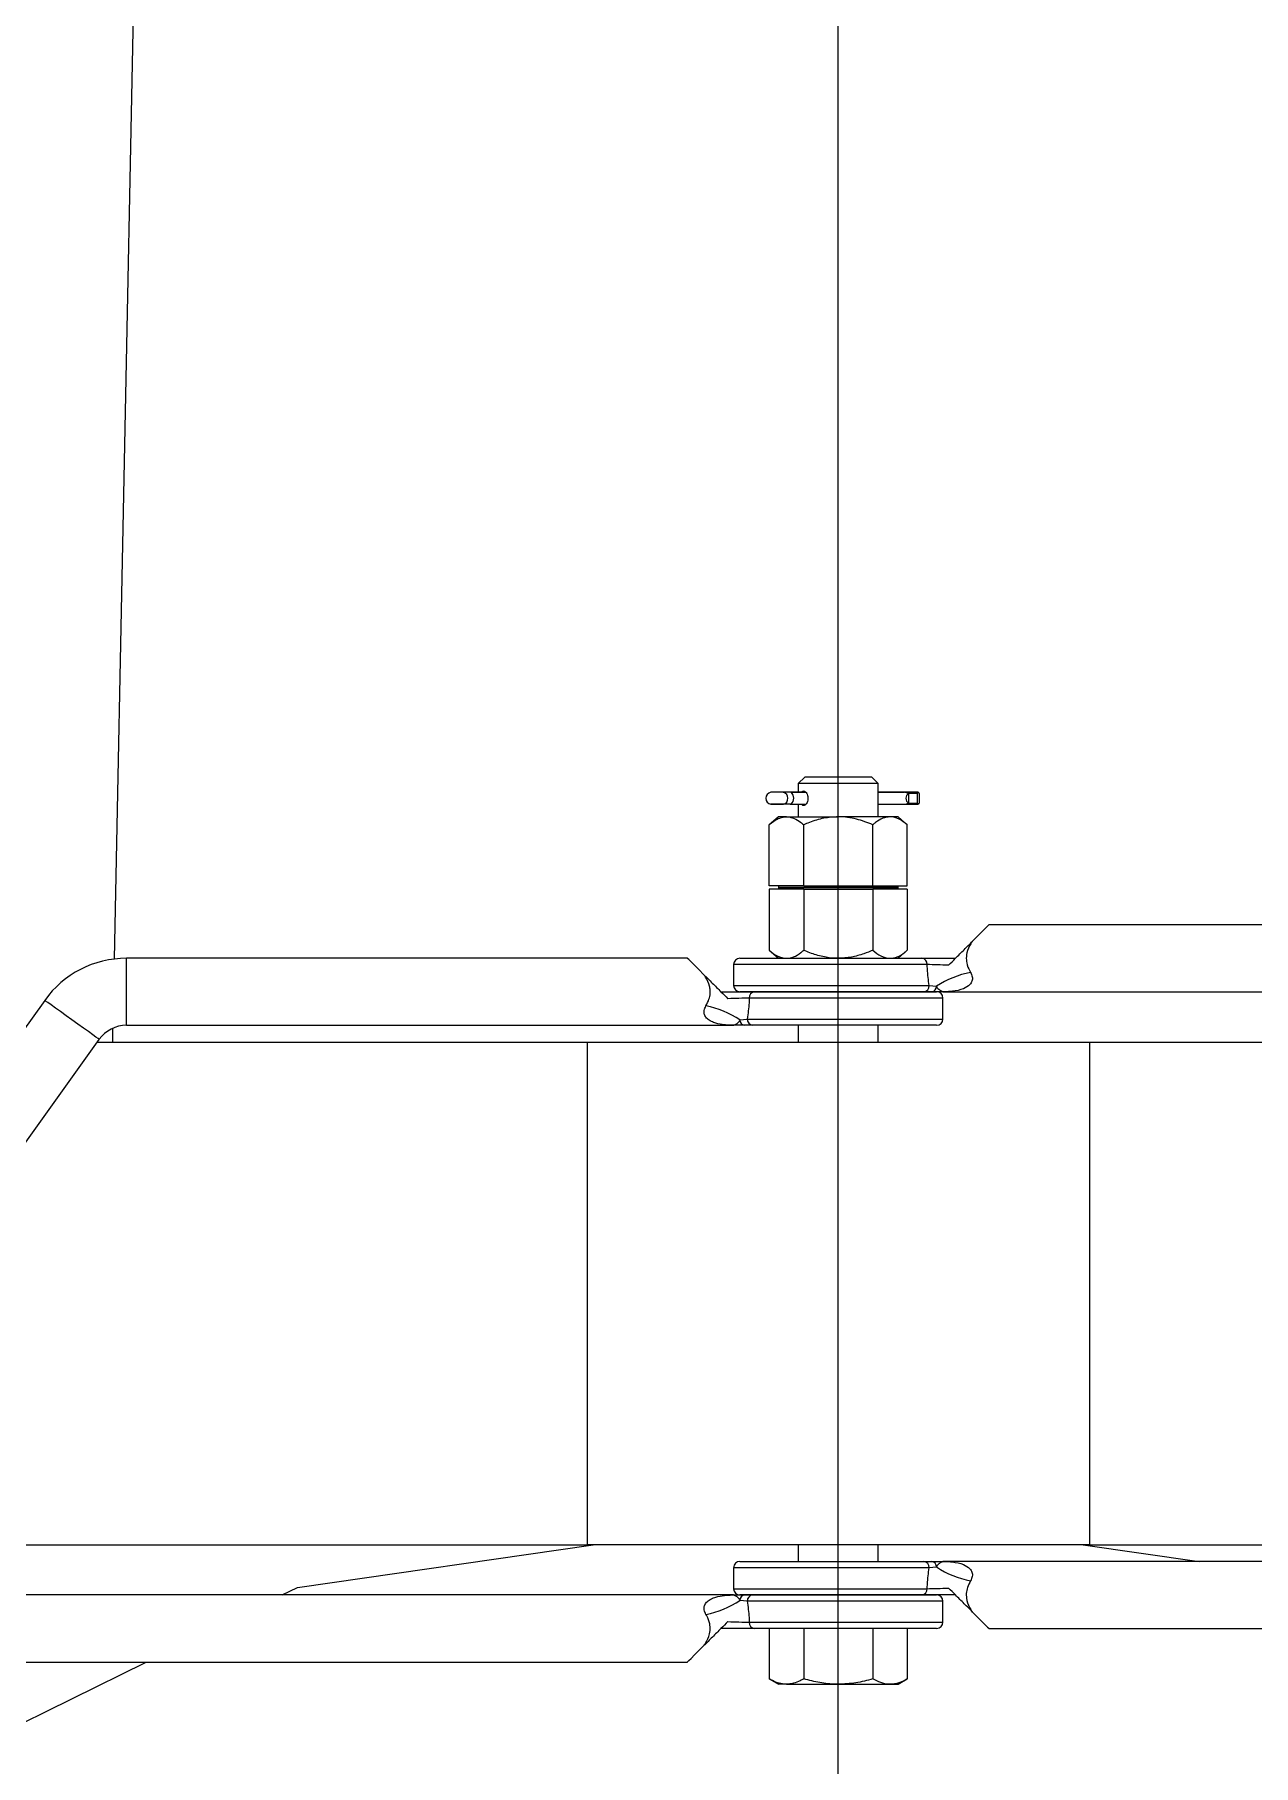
# Model space of a CAD drawing. Header units: millimetres. Extents: x 1587714 to 3094800, y -694377 to -413614.
# Drawn here: x 2057195.8 to 2057486.9, y -550973.3 to -550560.1 of the extents above; entities that cross this region are included whole.
import ezdxf

# ---------------------------------------------------------------- set-up
doc = ezdxf.new("R2010")
doc.units = ezdxf.units.MM
doc.layers.add('M0_EQUIPOS', color=7, linetype='Continuous')

# ---------------------------------------------------------------- blocks, each defined once
blk = doc.blocks.new('poste doble terminal TM1')
at = {"layer": 'M0_EQUIPOS', "color": 7, "linetype": 'Continuous', "lineweight": 15}
for p, q in [((-172.88, 7964.83), (-160.62, 8574.29)), ((-176.97, 7945), (-60, 7945)), ((-60, 7945), (60, 7945)), ((-60, 7945), (-60, 7825)), ((60, 7945), (60, 7825)), ((60, 7945), (182.69, 7945)), ((-196.36, 7825), (-60, 7825)), ((-129.18, 7814.8), (-58.49, 7825)), ((60, 7825), (-60, 7825)), ((58.49, 7825), (86.2, 7821)), ((60, 7825), (196.36, 7825)), ((-324.16, 7718.65), (-165.27, 7797))]:
    blk.add_line(p, q, dxfattribs=at)
at = {"layer": 'M0_EQUIPOS', "linetype": 'Continuous', "lineweight": 15}
for p, q in [((-8.01, 8008.2), (-9.53, 8006.69)), ((-6.94, 8008.2), (-8.01, 8008.2)), ((8.01, 8008.2), (-6.94, 8008.2)), ((9.53, 8006.69), (8.01, 8008.2)), ((-13.11, 8004.62), (-16.12, 8004.62)), ((-13.15, 8004.63), (-16.08, 8004.63)), ((-13.15, 8004.63), (-13.11, 8004.62)), ((-11.25, 8004.62), (-13.11, 8004.62)), ((-11.27, 8004.63), (-11.5, 8004.63)), ((-7.71, 8004.63), (-11.27, 8004.63)), ((-11.27, 8004.63), (-11.25, 8004.62)), ((-11.25, 8004.62), (-7.71, 8004.62)), ((-9.53, 8006.69), (-9.53, 8004.63)), ((-8.25, 8006.69), (-9.53, 8006.69)), ((9.53, 8006.69), (-8.25, 8006.69)), ((9.53, 7998.78), (9.53, 8006.69)), ((15.79, 8004.63), (9.53, 8004.63)), ((9.53, 8004.62), (15.86, 8004.62)), ((19.02, 8004.63), (15.79, 8004.63)), ((16.69, 8004.4), (18.9, 8004.4)), ((16.76, 8004.37), (16.76, 8002.03)), ((18.9, 8002), (18.9, 8004.4)), ((19.36, 8004.37), (19.36, 8002.03)), ((-13.11, 8001.78), (-16.12, 8001.78)), ((-16.08, 8001.77), (-13.15, 8001.77)), ((-13.11, 8001.78), (-13.15, 8001.77)), ((-11.25, 8001.78), (-13.11, 8001.78)), ((-11.5, 8001.77), (-11.27, 8001.77)), ((-11.25, 8001.78), (-11.27, 8001.77)), ((-11.27, 8001.77), (-7.72, 8001.77)), ((-11.25, 8001.78), (-7.72, 8001.78)), ((-9.53, 8001.77), (-9.53, 7998.78)), ((9.53, 8001.78), (15.86, 8001.78)), ((9.53, 8001.77), (15.79, 8001.77)), ((15.79, 8001.77), (19.02, 8001.77)), ((16.69, 8002), (18.9, 8002)), ((-14.29, 7998.78), (-16.5, 7996.88)), ((-16.5, 7982.3), (-16.5, 7996.88)), ((-12.37, 7998.78), (-14.29, 7998.78)), ((-12.37, 7998.78), (0, 7998.78)), ((-8.25, 7982.3), (-8.25, 7996.88)), ((12.37, 7998.78), (0, 7998.78)), ((8.25, 7982.3), (8.25, 7996.88)), ((14.29, 7998.78), (12.37, 7998.78)), ((16.5, 7996.88), (14.29, 7998.78)), ((16.5, 7982.3), (16.5, 7996.88)), ((-12.37, 7982.3), (-16.5, 7982.3)), ((-12.37, 7981.48), (-16.5, 7981.48)), ((-16.5, 7981.48), (-16.5, 7966.91)), ((-14.29, 7982.3), (-14.29, 7981.89)), ((-14.29, 7981.89), (-14.29, 7981.48)), ((-12.37, 7981.89), (-14.29, 7981.89)), ((-14.29, 7981.89), (0, 7981.89)), ((-8.25, 7982.3), (-12.37, 7982.3)), ((14.29, 7981.89), (-12.37, 7981.89)), ((-8.25, 7981.48), (-12.37, 7981.48)), ((-8.25, 7982.3), (0, 7982.3)), ((-8.25, 7981.48), (-8.25, 7966.91)), ((-8.25, 7981.48), (0, 7981.48)), ((0, 7982.3), (8.25, 7982.3)), ((0, 7981.89), (14.29, 7981.89)), ((0, 7981.48), (8.25, 7981.48)), ((8.25, 7982.3), (12.37, 7982.3)), ((8.25, 7981.48), (8.25, 7966.91)), ((12.37, 7981.48), (8.25, 7981.48)), ((12.37, 7982.3), (16.5, 7982.3)), ((16.5, 7981.48), (12.37, 7981.48)), ((14.29, 7981.89), (14.29, 7982.3)), ((14.29, 7981.48), (14.29, 7981.89)), ((16.5, 7981.48), (16.5, 7966.91)), ((170, 7973), (36, 7973)), ((-16.5, 7966.91), (-14.29, 7965)), ((14.29, 7965), (16.5, 7966.91)), ((-36, 7965), (-170, 7965)), ((-170, 7957), (-170, 7965)), ((-25, 7963.5), (-25, 7958.5)), ((21.26, 7963.5), (-25, 7963.5)), ((-23.5, 7965), (19.98, 7965)), ((-25, 7958.5), (21.71, 7958.5)), ((21.71, 7958.5), (23.47, 7958.32)), ((-189.52, 7954.96), (-270.78, 7841.28)), ((-170, 7949), (-170, 7957)), ((20.41, 7957), (-23.5, 7957)), ((25, 7955.5), (-21.26, 7955.5)), ((-19.98, 7957), (23.5, 7957)), ((22.36, 7957), (20.41, 7957)), ((25, 7957), (170, 7957)), ((25, 7950.5), (25, 7955.5)), ((-23.47, 7950.32), (-21.71, 7950.5)), ((-21.71, 7950.5), (25, 7950.5)), ((-248.39, 7845.1), (-176.51, 7945.65)), ((-173.27, 7945), (-173.21, 7948.33)), ((-170, 7949), (-25, 7949)), ((-20.41, 7949), (-22.36, 7949)), ((23.5, 7949), (-20.41, 7949)), ((-9.53, 7949), (-9.53, 7945)), ((9.53, 7945), (9.53, 7949)), ((-9.53, 7825), (-9.53, 7821)), ((9.53, 7821), (9.53, 7825)), ((-25, 7819.5), (-25, 7814.5)), ((21.71, 7819.5), (-25, 7819.5)), ((-23.5, 7821), (20.41, 7821)), ((20.41, 7821), (22.36, 7821)), ((23.47, 7819.68), (21.71, 7819.5)), ((231.88, 7821), (25, 7821)), ((-132.82, 7813), (-129.18, 7814.8)), ((-25, 7814.5), (21.26, 7814.5)), ((-25, 7813), (-231.88, 7813)), ((19.98, 7813), (-23.5, 7813)), ((-21.71, 7811.5), (-23.47, 7811.68)), ((-22.36, 7813), (-20.41, 7813)), ((25, 7811.5), (-21.71, 7811.5)), ((-20.41, 7813), (23.5, 7813)), ((25, 7806.5), (25, 7811.5)), ((-21.26, 7806.5), (25, 7806.5)), ((23.5, 7805), (-19.98, 7805)), ((-16.5, 7805), (-16.5, 7792.97)), ((-8.25, 7805), (-8.25, 7792.97)), ((8.25, 7805), (8.25, 7792.97)), ((16.5, 7805), (16.5, 7792.97)), ((36, 7805), (248, 7805)), ((-248, 7797), (-36, 7797)), ((-16.5, 7792.97), (-14.29, 7791.69)), ((14.29, 7791.69), (16.5, 7792.97)), ((-12.37, 7791.69), (-14.29, 7791.69)), ((-12.37, 7791.69), (0, 7791.69)), ((0, 7791.69), (12.37, 7791.69)), ((12.37, 7791.69), (14.29, 7791.69))]:
    blk.add_line(p, q, dxfattribs=at)
at = {"layer": 'M0_EQUIPOS', "linetype": 'Continuous', "lineweight": 15, "flags": 128}
for points in [[(36, 7973), (35.96, 7972.96), (35.68, 7972.68), (35.13, 7972.13), (34.32, 7971.32), (33.29, 7970.29), (32.07, 7969.07)], [(-32.07, 7961.07), (-33.29, 7962.29), (-34.32, 7963.32), (-35.13, 7964.13), (-35.68, 7964.68), (-35.96, 7964.96), (-36, 7965)], [(-183.02, 7950.3), (-184.42, 7951.3), (-185.75, 7952.26), (-186.96, 7953.12), (-187.98, 7953.85), (-188.77, 7954.41), (-189.29, 7954.79), (-189.52, 7954.95), (-189.52, 7954.96)], [(-176.51, 7945.65), (-176.52, 7945.66), (-176.75, 7945.82), (-177.27, 7946.19), (-178.06, 7946.76), (-179.08, 7947.49), (-180.28, 7948.35), (-181.62, 7949.3), (-183.02, 7950.3)], [(32.07, 7808.93), (33.29, 7807.71), (34.32, 7806.68), (35.13, 7805.87), (35.68, 7805.32), (35.96, 7805.04), (36, 7805)], [(-36, 7797), (-35.96, 7797.04), (-35.68, 7797.32), (-35.13, 7797.87), (-34.32, 7798.68), (-33.29, 7799.71), (-32.07, 7800.93)]]:
    blk.add_lwpolyline(points, dxfattribs=at)
at = {"layer": 'M0_EQUIPOS', "linetype": 'Continuous', "lineweight": 15}
for centre, radius, start, end in [((-15.84, 8003.2), 1.45, 100.9624, 259.0376), ((-16.08, 8004.4), 0.23, 90, 100.9624), ((-13.47, 8003.2), 1.47, 284.3318, 75.6682), ((-12.51, 8003.2), 1.9, 311.649, 48.351), ((-16.08, 8002), 0.23, 259.0376, 270), ((-170, 7941), 24, 90, 144.4428), ((-23.5, 7963.5), 1.5, 90, 180), ((19.86, 7963.6), 1.4, 355.7662, 84.9846), ((-23.5, 7958.5), 1.5, 180, 270), ((20.3, 7958.41), 1.41, 274.3324, 3.733), ((22.17, 7958.29), 1.3, 278.3706, 1.5504), ((35.8, 7939.66), 22.36, 100.8088, 123.4676), ((-19.86, 7955.6), 1.4, 94.9532, 184.2601), ((23.5, 7955.5), 1.5, 0, 90), ((-35.8, 7931.66), 22.36, 56.5325, 79.1911), ((-22.17, 7950.28), 1.3, 178.4267, 261.6916), ((-20.3, 7950.41), 1.41, 176.2676, 265.667), ((23.5, 7950.5), 1.5, 270, 0), ((-170, 7941), 8, 90, 144.4428), ((-23.5, 7819.5), 1.5, 90, 180), ((20.3, 7819.59), 1.41, 356.267, 85.6676), ((22.17, 7819.72), 1.3, 358.4265, 81.6933), ((35.79, 7838.32), 22.34, 236.5212, 259.2024), ((-23.5, 7814.5), 1.5, 180, 270), ((19.86, 7814.4), 1.4, 275.0154, 4.2338), ((-35.8, 7830.34), 22.36, 280.8089, 303.4675), ((-22.17, 7811.72), 1.3, 98.2824, 181.5993), ((-20.3, 7811.59), 1.41, 94.2564, 183.773), ((23.5, 7811.5), 1.5, 0, 90), ((-19.86, 7806.4), 1.4, 175.7649, 264.9858), ((23.5, 7806.5), 1.5, 270, 0)]:
    blk.add_arc(centre, radius, start, end, dxfattribs=at)
for centre, major_axis, ratio, start_param, end_param in [((15.43, 8003.2), (2.23, 0), 0.65152, 0.933429, 1.379467), ((17.62, 8003.2), (0, 1.45), 0.995416, 0.637368, 2.504225), ((19.02, 8004.4), (0, 0.23), 0.534873, 6.091856, 7.853982), ((18.9, 8003.2), (0, 1.45), 0.534873, 5.645818, 6.091856), ((15.43, 8003.2), (2.23, 0), 0.65152, 4.903718, 5.349757), ((19.02, 8002), (0, 0.23), 0.534873, 1.570796, 3.332922), ((18.9, 8003.2), (0, 1.45), 0.534873, 3.332922, 3.77896)]:
    blk.add_ellipse(centre, major_axis=major_axis, ratio=ratio, start_param=start_param, end_param=end_param, dxfattribs=at)
for points, knots in [([(-8.25, 8004.95), (-8.15, 8004.93), (-7.95, 8004.89), (-7.64, 8004.6), (-7.39, 8004.16), (-7.24, 8003.61), (-7.22, 8003.01), (-7.32, 8002.44), (-7.54, 8001.95), (-7.83, 8001.6), (-8.14, 8001.43), (-8.43, 8001.47), (-8.62, 8001.6), (-8.69, 8001.75), (-8.7, 8001.77)], [0, 0, 0, 0, 0.089037, 0.178013, 0.267895, 0.358423, 0.447985, 0.536399, 0.625413, 0.715687, 0.806089, 0.895182, 0.983646, 1, 1, 1, 1]), ([(-8.7, 8004.63), (-8.7, 8004.64), (-8.64, 8004.78), (-8.48, 8004.91), (-8.32, 8004.94), (-8.25, 8004.95)], [0, 0, 0, 0, 0.041156, 0.596324, 1, 1, 1, 1]), ([(-16.5, 7996.88), (-16.15, 7997.16), (-15.32, 7997.83), (-13.95, 7998.6), (-12.9, 7998.72), (-12.37, 7998.78)], [0, 0, 0, 0, 0.265468, 0.628087, 1, 1, 1, 1]), ([(-12.37, 7998.78), (-12.28, 7998.78), (-11.66, 7998.77), (-10.51, 7998.45), (-9.23, 7997.69), (-8.49, 7997.08), (-8.25, 7996.88)], [0, 0, 0, 0, 0.06653, 0.435274, 0.814536, 1, 1, 1, 1]), ([(0, 7998.78), (-1.15, 7998.71), (-3.51, 7998.56), (-6.24, 7997.71), (-7.8, 7997.06), (-8.25, 7996.88)], [0, 0, 0, 0, 0.406274, 0.827257, 1, 1, 1, 1]), ([(8.25, 7996.88), (6.97, 7997.38), (4.35, 7998.39), (1.5, 7998.78), (0.04, 7998.78), (0, 7998.78)], [0, 0, 0, 0, 0.484344, 0.986327, 1, 1, 1, 1]), ([(12.37, 7998.78), (11.8, 7998.71), (10.62, 7998.56), (9.25, 7997.71), (8.48, 7997.06), (8.25, 7996.88)], [0, 0, 0, 0, 0.406275, 0.827262, 1, 1, 1, 1]), ([(16.5, 7996.88), (15.86, 7997.38), (14.55, 7998.39), (13.12, 7998.78), (12.39, 7998.78), (12.37, 7998.78)], [0, 0, 0, 0, 0.484346, 0.986334, 1, 1, 1, 1]), ([(-16.5, 7966.91), (-15.86, 7966.41), (-14.55, 7965.39), (-13.12, 7965), (-12.39, 7965), (-12.37, 7965)], [0, 0, 0, 0, 0.484344, 0.986334, 1, 1, 1, 1]), ([(-12.37, 7965), (-11.8, 7965.07), (-10.62, 7965.22), (-9.25, 7966.07), (-8.48, 7966.72), (-8.25, 7966.91)], [0, 0, 0, 0, 0.406295, 0.827258, 1, 1, 1, 1]), ([(0, 7965), (-0.19, 7965), (-1.43, 7965.01), (-3.73, 7965.33), (-6.28, 7966.09), (-7.76, 7966.7), (-8.25, 7966.91)], [0, 0, 0, 0, 0.06653, 0.43527, 0.814533, 1, 1, 1, 1]), ([(8.25, 7966.91), (7.55, 7966.62), (5.9, 7965.95), (3.14, 7965.18), (1.06, 7965.06), (0, 7965)], [0, 0, 0, 0, 0.265466, 0.628082, 1, 1, 1, 1]), ([(8.25, 7966.91), (8.89, 7966.41), (10.2, 7965.39), (11.62, 7965), (12.35, 7965), (12.37, 7965)], [0, 0, 0, 0, 0.484345, 0.98632, 1, 1, 1, 1]), ([(12.37, 7965), (12.95, 7965.07), (14.13, 7965.22), (15.49, 7966.07), (16.27, 7966.72), (16.5, 7966.91)], [0, 0, 0, 0, 0.406295, 0.827258, 1, 1, 1, 1]), ([(26.35, 7963.35), (26.9, 7963.9), (28.13, 7965.13), (30.08, 7967.08), (31.4, 7968.4), (32.07, 7969.07)], [0, 0, 0, 0, 0.285357, 0.641153, 1, 1, 1, 1]), ([(32.07, 7969.07), (31.93, 7968.87), (31.38, 7968.07), (30.68, 7966.58), (30.53, 7964.92), (30.74, 7963.43), (31.14, 7962.44), (31.54, 7961.75), (31.61, 7961.63)], [0, 0, 0, 0, 0.095551, 0.3938981, 0.6076718, 0.6894695, 0.9442513, 1, 1, 1, 1]), ([(19.98, 7965), (20.38, 7965), (21.19, 7965), (22.76, 7965), (24.54, 7965), (26.31, 7965), (27.5, 7965), (28, 7965)], [0, 0, 0, 0, 0.208892, 0.423885, 0.632756, 0.847587, 1, 1, 1, 1]), ([(21.71, 7958.5), (21.55, 7959.79), (21.34, 7961.44), (21.27, 7963.13), (21.26, 7963.5)], [0, 0, 0, 0, 0.782776, 1, 1, 1, 1]), ([(26.35, 7963.35), (25.44, 7963.38), (23.4, 7963.45), (22.02, 7963.48), (21.26, 7963.5)], [0, 0, 0, 0, 0.447958, 1, 1, 1, 1]), ([(-31.61, 7953.63), (-31.33, 7954.14), (-30.95, 7954.86), (-30.6, 7956.16), (-30.54, 7957.23), (-30.8, 7958.83), (-31.38, 7960.07), (-31.93, 7960.87), (-32.07, 7961.07)], [0, 0, 0, 0, 0.223894, 0.310815, 0.498445, 0.606561, 0.904537, 1, 1, 1, 1]), ([(-32.07, 7961.07), (-31.41, 7960.41), (-30.09, 7959.09), (-28.14, 7957.14), (-26.9, 7955.9), (-26.35, 7955.35)], [0, 0, 0, 0, 0.354063, 0.714644, 1, 1, 1, 1]), ([(23.47, 7958.32), (23.51, 7958.22), (23.61, 7957.97), (24.02, 7957.52), (24.59, 7957.21), (24.96, 7957.05), (25.05, 7957.01), (25.03, 7957), (25.01, 7957), (25, 7957), (25, 7957)], [0, 0, 0, 0, 0.0366753, 0.0980792, 0.3395885, 0.6648991, 0.8569925, 0.9580736, 0.9973449, 1, 1, 1, 1]), ([(31.61, 7961.63), (31.78, 7961.27), (32.03, 7960.74), (32.06, 7959.87), (31.84, 7959.24), (31.19, 7958.38), (29.76, 7957.54), (27.63, 7957.1), (25.93, 7957.01), (25.16, 7957), (25.01, 7957), (25, 7957)], [0, 0, 0, 0, 0.104432, 0.155789, 0.260278, 0.313374, 0.512957, 0.785512, 0.958417, 0.998266, 1, 1, 1, 1]), ([(-28, 7957), (-27.5, 7957), (-26.33, 7957), (-24.56, 7957), (-22.79, 7957), (-21.21, 7957), (-20.4, 7957), (-19.98, 7957)], [0, 0, 0, 0, 0.1522085, 0.3611493, 0.5760171, 0.7849661, 1, 1, 1, 1]), ([(-21.26, 7955.5), (-22.02, 7955.48), (-23.4, 7955.45), (-25.44, 7955.38), (-26.35, 7955.35)], [0, 0, 0, 0, 0.552178, 1, 1, 1, 1]), ([(-21.26, 7955.5), (-21.27, 7955.13), (-21.34, 7953.44), (-21.55, 7951.79), (-21.71, 7950.5)], [0, 0, 0, 0, 0.21741, 1, 1, 1, 1]), ([(25, 7957), (25, 7957), (24.99, 7957), (24.93, 7957), (24.72, 7957), (24.31, 7957), (23.91, 7957), (23.61, 7957), (23.25, 7957), (22.65, 7957), (22.36, 7957)], [0, 0, 0, 0, 0.002803, 0.079391, 0.265723, 0.557902, 0.650082, 0.673122, 0.83761, 1, 1, 1, 1]), ([(-25, 7949), (-25.01, 7949), (-25.2, 7949), (-25.57, 7949), (-26.31, 7949.03), (-27.55, 7949.13), (-28.98, 7949.38), (-30.33, 7949.88), (-31.26, 7950.48), (-31.89, 7951.26), (-32.06, 7952.02), (-32.01, 7952.8), (-31.78, 7953.27), (-31.61, 7953.63)], [0, 0, 0, 0, 0.001732, 0.053363, 0.104949, 0.207805, 0.409375, 0.532755, 0.655633, 0.767219, 0.861865, 0.895665, 1, 1, 1, 1]), ([(-25, 7949), (-25, 7949), (-25.01, 7949), (-25.03, 7949), (-25.05, 7949.01), (-24.96, 7949.05), (-24.59, 7949.21), (-24.02, 7949.52), (-23.61, 7949.97), (-23.51, 7950.22), (-23.47, 7950.32)], [0, 0, 0, 0, 0.002655, 0.0419264, 0.1430075, 0.3350993, 0.6604099, 0.9019197, 0.9633246, 1, 1, 1, 1]), ([(-22.36, 7949), (-22.67, 7949), (-23.29, 7949), (-23.65, 7949), (-23.95, 7949), (-24.25, 7949), (-24.64, 7949), (-24.88, 7949), (-24.97, 7949), (-25, 7949), (-25, 7949), (-25, 7949)], [0, 0, 0, 0, 0.169506, 0.341279, 0.363866, 0.454245, 0.647583, 0.874632, 0.976425, 0.997197, 1, 1, 1, 1]), ([(21.26, 7814.5), (21.27, 7814.87), (21.34, 7816.56), (21.55, 7818.21), (21.71, 7819.5)], [0, 0, 0, 0, 0.21741, 1, 1, 1, 1]), ([(22.36, 7821), (22.55, 7821), (22.81, 7821), (23.24, 7821), (23.68, 7821), (24.3, 7821), (24.69, 7821), (24.9, 7821), (24.97, 7821), (24.99, 7821), (25, 7821), (25, 7821), (25, 7821)], [0, 0, 0, 0, 0.105132, 0.142973, 0.294523, 0.456417, 0.74562, 0.864061, 0.973139, 0.990867, 0.997196, 1, 1, 1, 1]), ([(25, 7821), (25, 7821), (25.01, 7821), (25.03, 7821), (25.05, 7820.99), (24.96, 7820.95), (24.59, 7820.79), (24.02, 7820.47), (23.61, 7820.03), (23.51, 7819.78), (23.47, 7819.68)], [0, 0, 0, 0, 0.002655, 0.041927, 0.143011, 0.335107, 0.660426, 0.901959, 0.963324, 1, 1, 1, 1]), ([(25, 7821), (25.01, 7821), (25.16, 7821), (25.93, 7820.99), (27.63, 7820.89), (29.76, 7820.46), (31.19, 7819.62), (31.84, 7818.76), (32.06, 7818.13), (32.03, 7817.26), (31.78, 7816.73), (31.61, 7816.37)], [0, 0, 0, 0, 0.001734, 0.041583, 0.214495, 0.487041, 0.686627, 0.739725, 0.844271, 0.895566, 1, 1, 1, 1]), ([(21.26, 7814.5), (22.02, 7814.52), (23.4, 7814.55), (25.44, 7814.62), (26.35, 7814.65)], [0, 0, 0, 0, 0.55204, 1, 1, 1, 1]), ([(32.07, 7808.93), (31.41, 7809.59), (30.09, 7810.91), (28.14, 7812.86), (26.9, 7814.1), (26.35, 7814.65)], [0, 0, 0, 0, 0.3540627, 0.7145665, 1, 1, 1, 1]), ([(31.61, 7816.37), (31.33, 7815.86), (30.95, 7815.14), (30.6, 7813.84), (30.54, 7812.77), (30.8, 7811.17), (31.38, 7809.93), (31.93, 7809.13), (32.07, 7808.93)], [0, 0, 0, 0, 0.223896, 0.310927, 0.498442, 0.606558, 0.904535, 1, 1, 1, 1]), ([(-31.61, 7808.37), (-31.78, 7808.73), (-32.01, 7809.2), (-32.06, 7809.98), (-31.89, 7810.73), (-31.26, 7811.52), (-30.33, 7812.12), (-28.98, 7812.62), (-27.55, 7812.88), (-26.31, 7812.97), (-25.57, 7813), (-25.2, 7813), (-25.01, 7813), (-25, 7813)], [0, 0, 0, 0, 0.104334, 0.138196, 0.232784, 0.344367, 0.467244, 0.590622, 0.792201, 0.895051, 0.946638, 0.998268, 1, 1, 1, 1]), ([(-23.47, 7811.68), (-23.51, 7811.78), (-23.61, 7812.03), (-24.02, 7812.48), (-24.59, 7812.79), (-24.96, 7812.95), (-25.05, 7812.99), (-25.03, 7813), (-25.01, 7813), (-25, 7813), (-25, 7813)], [0, 0, 0, 0, 0.036675, 0.09808, 0.339589, 0.664899, 0.856993, 0.958074, 0.997345, 1, 1, 1, 1]), ([(-25, 7813), (-25, 7813), (-25, 7813), (-24.97, 7813), (-24.88, 7813), (-24.64, 7813), (-24.25, 7813), (-23.95, 7813), (-23.65, 7813), (-23.29, 7813), (-22.67, 7813), (-22.36, 7813)], [0, 0, 0, 0, 0.0028026, 0.023575, 0.1253679, 0.3524172, 0.5457552, 0.636134, 0.6587206, 0.8304942, 1, 1, 1, 1]), ([(-21.71, 7811.5), (-21.55, 7810.21), (-21.34, 7808.56), (-21.27, 7806.87), (-21.26, 7806.5)], [0, 0, 0, 0, 0.782776, 1, 1, 1, 1]), ([(28, 7813), (27.5, 7813), (26.33, 7813), (24.56, 7813), (22.79, 7813), (21.21, 7813), (20.4, 7813), (19.98, 7813)], [0, 0, 0, 0, 0.152413, 0.361302, 0.576115, 0.785017, 1, 1, 1, 1]), ([(-32.07, 7800.93), (-31.93, 7801.13), (-31.38, 7801.93), (-30.68, 7803.42), (-30.53, 7805.08), (-30.74, 7806.57), (-31.14, 7807.56), (-31.54, 7808.25), (-31.61, 7808.37)], [0, 0, 0, 0, 0.095549, 0.393897, 0.607671, 0.689469, 0.944251, 1, 1, 1, 1]), ([(-26.35, 7806.65), (-26.9, 7806.1), (-28.13, 7804.87), (-30.08, 7802.92), (-31.4, 7801.6), (-32.07, 7800.93)], [0, 0, 0, 0, 0.28536, 0.641153, 1, 1, 1, 1]), ([(-26.35, 7806.65), (-25.44, 7806.62), (-23.4, 7806.55), (-22.02, 7806.52), (-21.26, 7806.5)], [0, 0, 0, 0, 0.44782, 1, 1, 1, 1]), ([(-19.98, 7805), (-20.38, 7805), (-21.19, 7805), (-22.76, 7805), (-24.54, 7805), (-26.31, 7805), (-27.5, 7805), (-28, 7805)], [0, 0, 0, 0, 0.208939, 0.423983, 0.632907, 0.847792, 1, 1, 1, 1]), ([(-12.37, 7791.69), (-12.69, 7791.71), (-13.55, 7791.75), (-14.94, 7792.14), (-15.98, 7792.69), (-16.5, 7792.97)], [0, 0, 0, 0, 0.229734, 0.612674, 1, 1, 1, 1]), ([(-8.25, 7792.97), (-8.53, 7792.81), (-9.34, 7792.37), (-10.71, 7791.82), (-11.82, 7791.73), (-12.37, 7791.69)], [0, 0, 0, 0, 0.208301, 0.60153, 1, 1, 1, 1]), ([(0, 7791.69), (-0.2, 7791.69), (-1.68, 7791.7), (-4.47, 7791.98), (-6.98, 7792.64), (-8.25, 7792.97)], [0, 0, 0, 0, 0.0701005, 0.5307892, 1, 1, 1, 1]), ([(8.25, 7792.97), (6.91, 7792.61), (4.21, 7791.89), (1.41, 7791.76), (0, 7791.69)], [0, 0, 0, 0, 0.495462, 1, 1, 1, 1]), ([(12.37, 7791.69), (12.28, 7791.69), (11.54, 7791.7), (10.14, 7791.98), (8.88, 7792.64), (8.25, 7792.97)], [0, 0, 0, 0, 0.070101, 0.530791, 1, 1, 1, 1]), ([(16.5, 7792.97), (15.83, 7792.61), (14.48, 7791.89), (13.08, 7791.76), (12.37, 7791.69)], [0, 0, 0, 0, 0.495457, 1, 1, 1, 1])]:
    blk.add_open_spline(points, degree=3, knots=knots, dxfattribs=at)

msp = doc.modelspace()

# ---------------------------------------------------------------- linework, layer by layer
at = {"color": 8}
msp.add_line((2057387.7201, -578057.058), (2057387.7201, -529054.325), dxfattribs=at)

# ---------------------------------------------------------------- block references
msp.add_blockref('poste doble terminal TM1', (2057387.7201, -558745.6049))

doc.saveas('drawing.dxf')
